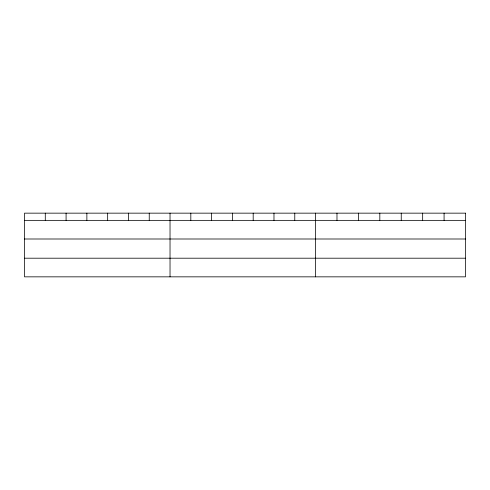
<?xml version="1.0" encoding="UTF-8"?>
<svg xmlns="http://www.w3.org/2000/svg" width="490" height="490" viewBox="0 0 490 490"><rect width="100%" height="100%" fill="white"/><g stroke="black" fill="none" stroke-linecap="round" stroke-linejoin="round"><path stroke-width="0.73" d="M24.5 220.359L465.5 220.359M24.5 238.998L465.5 238.998M24.5 258.199L465.5 258.199M444.081 213.156L444.081 220.359M422.662 213.156L422.662 220.359M401.243 213.156L401.243 220.359M379.817 213.156L379.817 220.359M358.398 213.156L358.398 220.359M336.979 213.156L336.979 220.359M315.56 213.156L315.56 276.844M294.772 213.156L294.772 220.359M273.977 213.156L273.977 220.359M253.189 213.156L253.189 220.359M232.401 213.156L232.401 220.359M211.613 213.156L211.613 220.359M190.818 213.156L190.818 220.359M170.03 213.156L170.03 276.844M149.242 213.156L149.242 220.359M128.447 213.156L128.447 220.359M107.659 213.156L107.659 220.359M86.871 213.156L86.871 220.359M66.083 213.156L66.083 220.359M45.288 213.156L45.288 220.359M465.5 213.156L24.5 213.156L24.5 276.844L465.5 276.844L465.5 213.156"/></g></svg>
